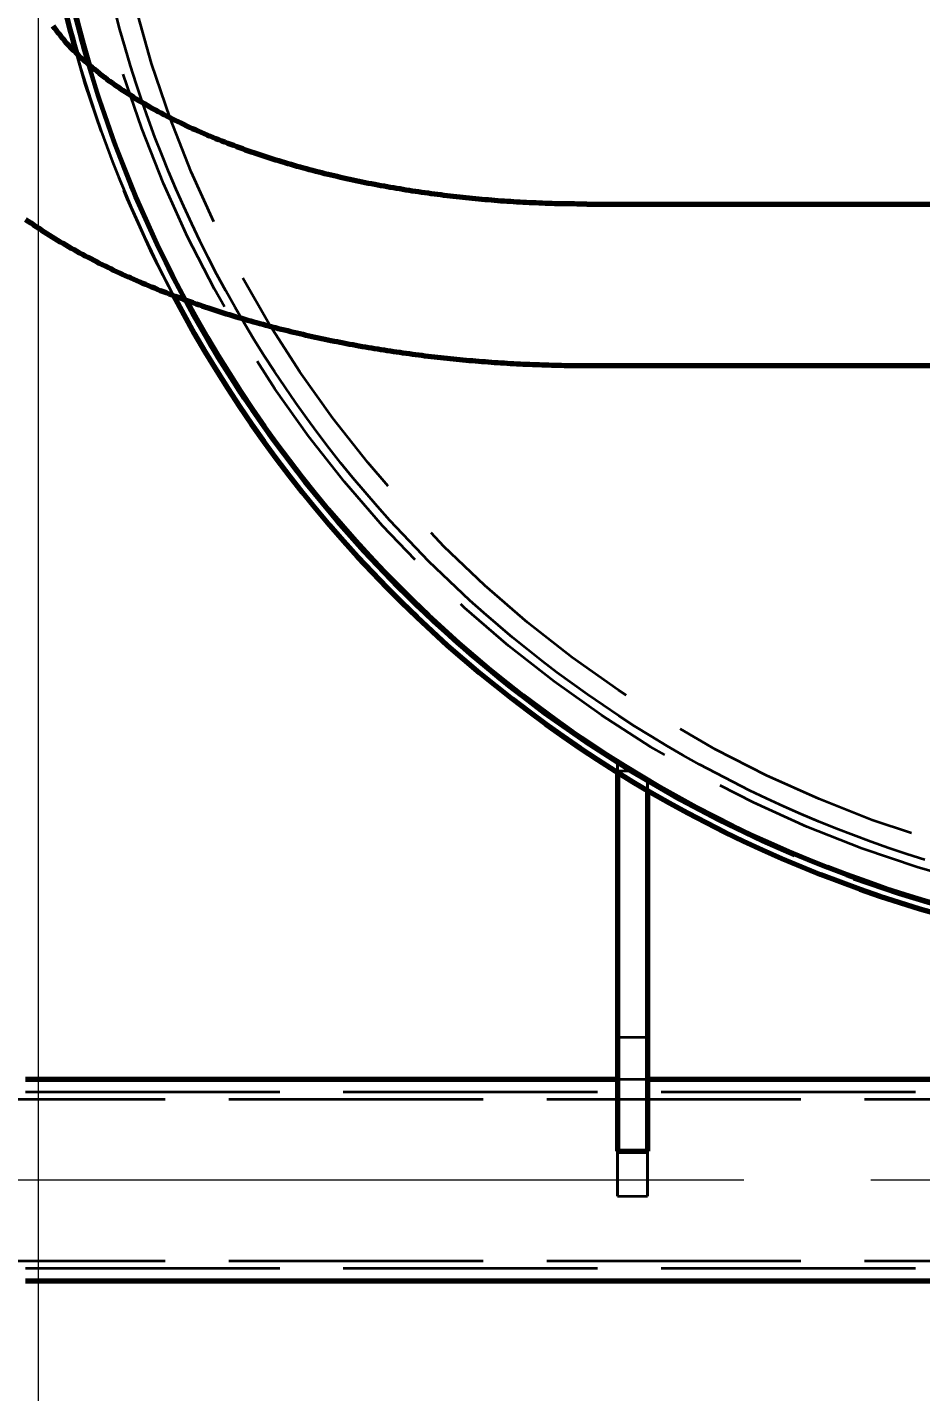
# Model space of a CAD drawing. Header units: millimetres. Extents: x 0 to 2382, y 0 to 420.
# Drawn here: x 139.83 to 153.88, y 116.67 to 138.14 of the extents above; entities that cross this region are included whole.
import ezdxf

# ---------------------------------------------------------------- set-up
doc = ezdxf.new("R2010")
doc.units = ezdxf.units.MM
doc.linetypes.add('IRAM-E-TRAZOS', pattern=[5, 4, -1])
doc.linetypes.add('IRAM-F-TRAZO-PUNTO', pattern=[20, 15, -2, 1, -2])
for name, color, linetype, lineweight in [('01-VISIBLE', 7, 'CONTINUOUS', 70), ('02-OCULTA', 4, 'IRAM-E-TRAZOS', 35), ('03-EJE', 1, 'IRAM-F-TRAZO-PUNTO', 18), ('04-COTA', 3, 'CONTINUOUS', 18)]:
    doc.layers.add(name, color=color, linetype=linetype, lineweight=lineweight)
doc.styles.add('ISO3098', font='isocpeur.ttf')
doc.dimstyles.new('FLAMA-IRAM', dxfattribs={"dimtxt": 3.5, "dimasz": 3.5, "dimexe": 2, "dimexo": 1.5, "dimgap": 1, "dimtad": 1, "dimdec": 1, "dimtxsty": 'ISO3098', "dimblk": 'IRAM_FLECHA', "dimblk1": 'IRAM_FLECHA', "dimblk2": 'IRAM_FLECHA', "dimcen": 2.5, "dimclrd": 256, "dimclre": 256, "dimclrt": 256, "dimazin": 3, "dimtfac": 1, "dimtmove": 0, "dimatfit": 3, "dimlwd": 18, "dimlwe": 18})

# ---------------------------------------------------------------- blocks, each defined once
blk = doc.blocks.new('IRAM_FLECHA')
blk.add_solid([(0, 0), (-1, 0.125), (-1, -0.125)])

msp = doc.modelspace()

# ---------------------------------------------------------------- linework, layer by layer
at = {"layer": '01-VISIBLE'}
for p, q in [((148.63, 135.358), (170.37, 135.358)), ((148.63, 132.818), (170.37, 132.818)), ((149.113, 126.416), (149.113, 120.451)), ((149.588, 126.13), (149.588, 120.451)), ((139.8, 121.588), (149.113, 121.588)), ((149.588, 121.588), (169.413, 121.588)), ((149.113, 120.451), (149.588, 120.451)), ((139.8, 118.413), (179.2, 118.413))]:
    msp.add_line(p, q, dxfattribs=at)
for points in [[(148.63, 135.358), (148.58, 135.358), (148.53, 135.358), (148.48, 135.358), (148.43, 135.359), (148.38, 135.359), (148.33, 135.36), (148.279, 135.361), (148.229, 135.362), (148.179, 135.363), (148.129, 135.364), (148.079, 135.366), (148.029, 135.367), (147.979, 135.369), (147.929, 135.371), (147.879, 135.373), (147.829, 135.375), (147.779, 135.377), (147.729, 135.379), (147.679, 135.382), (147.629, 135.384), (147.579, 135.387), (147.529, 135.39), (147.479, 135.393), (147.429, 135.396), (147.379, 135.399), (147.329, 135.403), (147.279, 135.406), (147.229, 135.41), (147.179, 135.414), (147.129, 135.418), (147.079, 135.422), (147.03, 135.426), (146.98, 135.431), (146.93, 135.435), (146.88, 135.44), (146.83, 135.445), (146.78, 135.45), (146.73, 135.455), (146.681, 135.46), (146.631, 135.466), (146.581, 135.471), (146.531, 135.477), (146.482, 135.482), (146.432, 135.488), (146.382, 135.494), (146.332, 135.501), (146.283, 135.507), (146.233, 135.514), (146.183, 135.52), (146.134, 135.527), (146.084, 135.534), (146.035, 135.541), (145.985, 135.548), (145.936, 135.556), (145.886, 135.563), (145.837, 135.571), (145.787, 135.579), (145.738, 135.587), (145.688, 135.595), (145.639, 135.603), (145.59, 135.612), (145.54, 135.62), (145.491, 135.629), (145.442, 135.638), (145.392, 135.647), (145.343, 135.656), (145.294, 135.665), (145.245, 135.675), (145.196, 135.684), (145.146, 135.694), (145.097, 135.704), (145.048, 135.714), (144.999, 135.725), (144.95, 135.735), (144.901, 135.746), (144.853, 135.756), (144.804, 135.767), (144.755, 135.778), (144.706, 135.79), (144.657, 135.801), (144.609, 135.813), (144.56, 135.824), (144.511, 135.836), (144.463, 135.848), (144.414, 135.86), (144.366, 135.873), (144.317, 135.885), (144.269, 135.898), (144.22, 135.911), (144.172, 135.924), (144.124, 135.938), (144.075, 135.951), (144.027, 135.965), (143.979, 135.978), (143.931, 135.992), (143.883, 136.007), (143.835, 136.021), (143.787, 136.036), (143.739, 136.05), (143.691, 136.065), (143.644, 136.08), (143.596, 136.096), (143.548, 136.111), (143.501, 136.127), (143.453, 136.143), (143.406, 136.159), (143.358, 136.175), (143.311, 136.191), (143.264, 136.208), (143.217, 136.225), (143.17, 136.242), (143.123, 136.259), (143.076, 136.277), (143.029, 136.294), (142.982, 136.312), (142.936, 136.33), (142.889, 136.349), (142.842, 136.367), (142.796, 136.386), (142.75, 136.405), (142.703, 136.424), (142.657, 136.444), (142.611, 136.463), (142.565, 136.483), (142.519, 136.503), (142.474, 136.524), (142.428, 136.544), (142.382, 136.565), (142.337, 136.586), (142.292, 136.608), (142.247, 136.629), (142.201, 136.651), (142.157, 136.673), (142.112, 136.695), (142.067, 136.718), (142.022, 136.741), (141.978, 136.764), (141.934, 136.788), (141.89, 136.811), (141.846, 136.835), (141.802, 136.859), (141.758, 136.884), (141.715, 136.909), (141.671, 136.934), (141.628, 136.959), (141.585, 136.985), (141.543, 137.011), (141.5, 137.038), (141.458, 137.064), (141.415, 137.091), (141.373, 137.118), (141.332, 137.146), (141.29, 137.174), (141.249, 137.202), (141.208, 137.231), (141.167, 137.26), (141.126, 137.289), (141.086, 137.319), (141.046, 137.349), (141.006, 137.38), (140.967, 137.411), (140.928, 137.442), (140.889, 137.473), (140.85, 137.505), (140.812, 137.538), (140.775, 137.571), (140.737, 137.604), (140.7, 137.638), (140.663, 137.672), (140.627, 137.707), (140.592, 137.742), (140.556, 137.777), (140.521, 137.813), (140.487, 137.85), (140.453, 137.887), (140.42, 137.924), (140.388, 137.962), (140.356, 138.001), (140.324, 138.04), (140.294, 138.079), (140.264, 138.12), (140.235, 138.16)], [(139.8, 135.116), (139.841, 135.088), (139.883, 135.06), (139.924, 135.032), (139.966, 135.004), (140.008, 134.977), (140.05, 134.949), (140.092, 134.923), (140.134, 134.896), (140.177, 134.869), (140.219, 134.843), (140.262, 134.817), (140.305, 134.791), (140.348, 134.766), (140.391, 134.74), (140.434, 134.715), (140.478, 134.69), (140.521, 134.666), (140.565, 134.641), (140.608, 134.617), (140.652, 134.593), (140.696, 134.569), (140.74, 134.545), (140.785, 134.522), (140.829, 134.499), (140.873, 134.476), (140.918, 134.453), (140.962, 134.43), (141.007, 134.408), (141.052, 134.386), (141.097, 134.364), (141.142, 134.342), (141.187, 134.32), (141.232, 134.299), (141.277, 134.278), (141.323, 134.257), (141.368, 134.236), (141.414, 134.215), (141.46, 134.195), (141.505, 134.175), (141.551, 134.154), (141.597, 134.135), (141.643, 134.115), (141.689, 134.095), (141.735, 134.076), (141.781, 134.057), (141.828, 134.038), (141.874, 134.019), (141.92, 134), (141.967, 133.982), (142.013, 133.964), (142.06, 133.946), (142.107, 133.928), (142.154, 133.91), (142.2, 133.892), (142.247, 133.875), (142.294, 133.858), (142.341, 133.841), (142.388, 133.824), (142.435, 133.807), (142.483, 133.79), (142.53, 133.774), (142.577, 133.758), (142.624, 133.742), (142.672, 133.726), (142.719, 133.71), (142.767, 133.694), (142.814, 133.679), (142.862, 133.663), (142.91, 133.648), (142.957, 133.633), (143.005, 133.619), (143.053, 133.604), (143.101, 133.589), (143.149, 133.575), (143.197, 133.561), (143.245, 133.547), (143.293, 133.533), (143.341, 133.519), (143.389, 133.505), (143.437, 133.492), (143.486, 133.479), (143.534, 133.466), (143.582, 133.453), (143.63, 133.44), (143.679, 133.427), (143.727, 133.414), (143.776, 133.402), (143.824, 133.39), (143.873, 133.378), (143.921, 133.366), (143.97, 133.354), (144.018, 133.342), (144.067, 133.33), (144.116, 133.319), (144.165, 133.308), (144.213, 133.297), (144.262, 133.286), (144.311, 133.275), (144.36, 133.264), (144.409, 133.253), (144.458, 133.243), (144.507, 133.233), (144.555, 133.222), (144.604, 133.212), (144.654, 133.202), (144.703, 133.193), (144.752, 133.183), (144.801, 133.174), (144.85, 133.164), (144.899, 133.155), (144.948, 133.146), (144.997, 133.137), (145.047, 133.128), (145.096, 133.119), (145.145, 133.111), (145.194, 133.102), (145.244, 133.094), (145.293, 133.086), (145.343, 133.078), (145.392, 133.07), (145.441, 133.062), (145.491, 133.054), (145.54, 133.047), (145.59, 133.039), (145.639, 133.032), (145.689, 133.025), (145.738, 133.018), (145.788, 133.011), (145.837, 133.004), (145.887, 132.997), (145.936, 132.991), (145.986, 132.984), (146.036, 132.978), (146.085, 132.972), (146.135, 132.966), (146.185, 132.96), (146.234, 132.954), (146.284, 132.948), (146.334, 132.943), (146.383, 132.937), (146.433, 132.932), (146.483, 132.927), (146.533, 132.922), (146.582, 132.917), (146.632, 132.912), (146.682, 132.907), (146.732, 132.903), (146.782, 132.898), (146.831, 132.894), (146.881, 132.89), (146.931, 132.886), (146.981, 132.882), (147.031, 132.878), (147.081, 132.874), (147.131, 132.871), (147.181, 132.867), (147.23, 132.864), (147.28, 132.86), (147.33, 132.857), (147.38, 132.854), (147.43, 132.851), (147.48, 132.849), (147.53, 132.846), (147.58, 132.843), (147.63, 132.841), (147.68, 132.839), (147.73, 132.837), (147.78, 132.835), (147.83, 132.833), (147.88, 132.831), (147.93, 132.829), (147.98, 132.827), (148.03, 132.826), (148.08, 132.825), (148.13, 132.823), (148.18, 132.822), (148.23, 132.821), (148.28, 132.82), (148.33, 132.82), (148.38, 132.819), (148.43, 132.818), (148.48, 132.818), (148.53, 132.818), (148.58, 132.818), (148.63, 132.818)]]:
    msp.add_lwpolyline(points, dxfattribs=at)
for radius, start, end in [(19.5, 133.5431, -163.4865), (19.643, -176.2303, -164.1766), (19.643, -152.1766, -27.8234), (19.5, -151.7064, -28.2936)]:
    msp.add_arc((159.5, 143.088), radius, start, end, dxfattribs=at)
at = {"layer": '02-OCULTA'}
for p, q in [((140.683, 137.972), (140.654, 137.964)), ((140.683, 137.972), (140.654, 137.964)), ((148.693, 126.856), (148.676, 126.831)), ((148.693, 126.856), (148.676, 126.831)), ((149.113, 119.745), (149.113, 126.584)), ((149.113, 126.584), (149.113, 126.437)), ((149.113, 126.437), (149.113, 126.416)), ((149.113, 126.437), (149.35, 126.437)), ((149.588, 119.745), (149.588, 126.295)), ((149.588, 126.295), (149.588, 126.13)), ((149.113, 122.245), (149.113, 119.745)), ((149.113, 120.451), (149.113, 122.245)), ((149.113, 122.245), (149.588, 122.245)), ((149.588, 122.245), (149.588, 119.745)), ((149.588, 120.451), (149.588, 122.245)), ((149.113, 121.588), (149.588, 121.588)), ((139.8, 121.388), (179.2, 121.388)), ((133, 121.27), (186, 121.27)), ((149.113, 119.745), (149.588, 119.745)), ((133, 118.73), (186, 118.73)), ((139.8, 118.613), (179.2, 118.613))]:
    msp.add_line(p, q, dxfattribs=at)
for points in [[(153.948, 125.04), (153.665, 125.129), (153.384, 125.223), (153.104, 125.321), (152.825, 125.424), (152.549, 125.531), (152.274, 125.642), (152.001, 125.758), (151.729, 125.878), (151.46, 126.002), (151.193, 126.13), (150.927, 126.263), (150.664, 126.4), (150.403, 126.54), (150.144, 126.685), (149.888, 126.834), (149.634, 126.987), (149.382, 127.144), (149.133, 127.305), (148.886, 127.47), (148.642, 127.639), (148.401, 127.811), (148.162, 127.987), (147.927, 128.167), (147.694, 128.351), (147.464, 128.538), (147.237, 128.729), (147.013, 128.923), (146.792, 129.121), (146.574, 129.322), (146.359, 129.527), (146.148, 129.735), (145.94, 129.947), (145.735, 130.161), (145.534, 130.379), (145.336, 130.6), (145.142, 130.824), (144.951, 131.051), (144.763, 131.281), (144.58, 131.514), (144.4, 131.75), (144.224, 131.989), (144.051, 132.23), (143.883, 132.474), (143.718, 132.721), (143.557, 132.97), (143.4, 133.222), (143.247, 133.476), (143.098, 133.732), (142.954, 133.991), (142.813, 134.252), (142.676, 134.515), (142.543, 134.781), (142.415, 135.048), (142.291, 135.317), (142.171, 135.589), (142.055, 135.862), (141.944, 136.137), (141.837, 136.413), (141.734, 136.691), (141.636, 136.971), (141.542, 137.253), (141.452, 137.535), (141.367, 137.82), (141.287, 138.105), (141.211, 138.392)], [(153.948, 125.04), (153.665, 125.129), (153.384, 125.223), (153.104, 125.321), (152.825, 125.424), (152.549, 125.531), (152.274, 125.642), (152.001, 125.758), (151.729, 125.878), (151.46, 126.002), (151.193, 126.13), (150.927, 126.263), (150.664, 126.4), (150.403, 126.54), (150.144, 126.685), (149.888, 126.834), (149.634, 126.987), (149.382, 127.144), (149.133, 127.305), (148.886, 127.47), (148.642, 127.639), (148.401, 127.811), (148.162, 127.987), (147.927, 128.167), (147.694, 128.351), (147.464, 128.538), (147.237, 128.729), (147.013, 128.923), (146.792, 129.121), (146.574, 129.322), (146.359, 129.527), (146.148, 129.735), (145.94, 129.947), (145.735, 130.161), (145.534, 130.379), (145.336, 130.6), (145.142, 130.824), (144.951, 131.051), (144.763, 131.281), (144.58, 131.514), (144.4, 131.75), (144.224, 131.989), (144.051, 132.23), (143.883, 132.474), (143.718, 132.721), (143.557, 132.97), (143.4, 133.222), (143.247, 133.476), (143.098, 133.732), (142.954, 133.991), (142.813, 134.252), (142.676, 134.515), (142.543, 134.781), (142.415, 135.048), (142.291, 135.317), (142.171, 135.589), (142.055, 135.862), (141.944, 136.137), (141.837, 136.413), (141.734, 136.691), (141.636, 136.971), (141.542, 137.253), (141.452, 137.535), (141.367, 137.82), (141.287, 138.105), (141.211, 138.392)], [(149.588, 126.295), (149.548, 126.318), (149.508, 126.342), (149.468, 126.366), (149.429, 126.389), (149.389, 126.413), (149.35, 126.437)]]:
    msp.add_lwpolyline(points, dxfattribs=at)
for radius in [19.643, 19.5, 19.5, 19.5, 19.025, 19.025, 19.025, 19.025, 19.025, 19.025, 19.025, 19.025, 18.55, 18.55, 18.55, 18.55]:
    msp.add_circle((159.5, 143.088), radius, dxfattribs=at)
for radius, start, end in [(19.53, 162, 18), (19.53, 162, 18), (19.5, 162, 18), (19.5, 162, 18), (19.53, -164.7921, -123.6567), (19.53, -164.7921, -123.6567), (19.5, -164.7921, -123.6567), (19.5, -164.7921, -123.6567), (19.643, -164.1766, -152.1766), (19.5, -163.4865, -151.7064), (19.5, -122.1875, -120.5529), (19.5, -122.1875, -121.3667)]:
    msp.add_arc((159.5, 143.088), radius, start, end, dxfattribs=at)
at = {"layer": '03-EJE'}
msp.add_line((136.1, 120), (182.9, 120), dxfattribs=at)

# ---------------------------------------------------------------- dimensions: what is measured, and where the dimension line sits
at = {"layer": '04-COTA'}
for base, p1, p2, override in [((140, 92.5), (140, 143.088), (179, 143.088), {"dimlfac": 10, "dimpost": '%%c<>'}), ((136.4, 83.5), (136.4, 120), (182.6, 120), {"dimlfac": 10, "dimpost": 'trocha <>'})]:
    msp.add_linear_dim(base=base, p1=p1, p2=p2, dimstyle='FLAMA-IRAM', override=override, dxfattribs=at).render()

doc.saveas('drawing.dxf')
